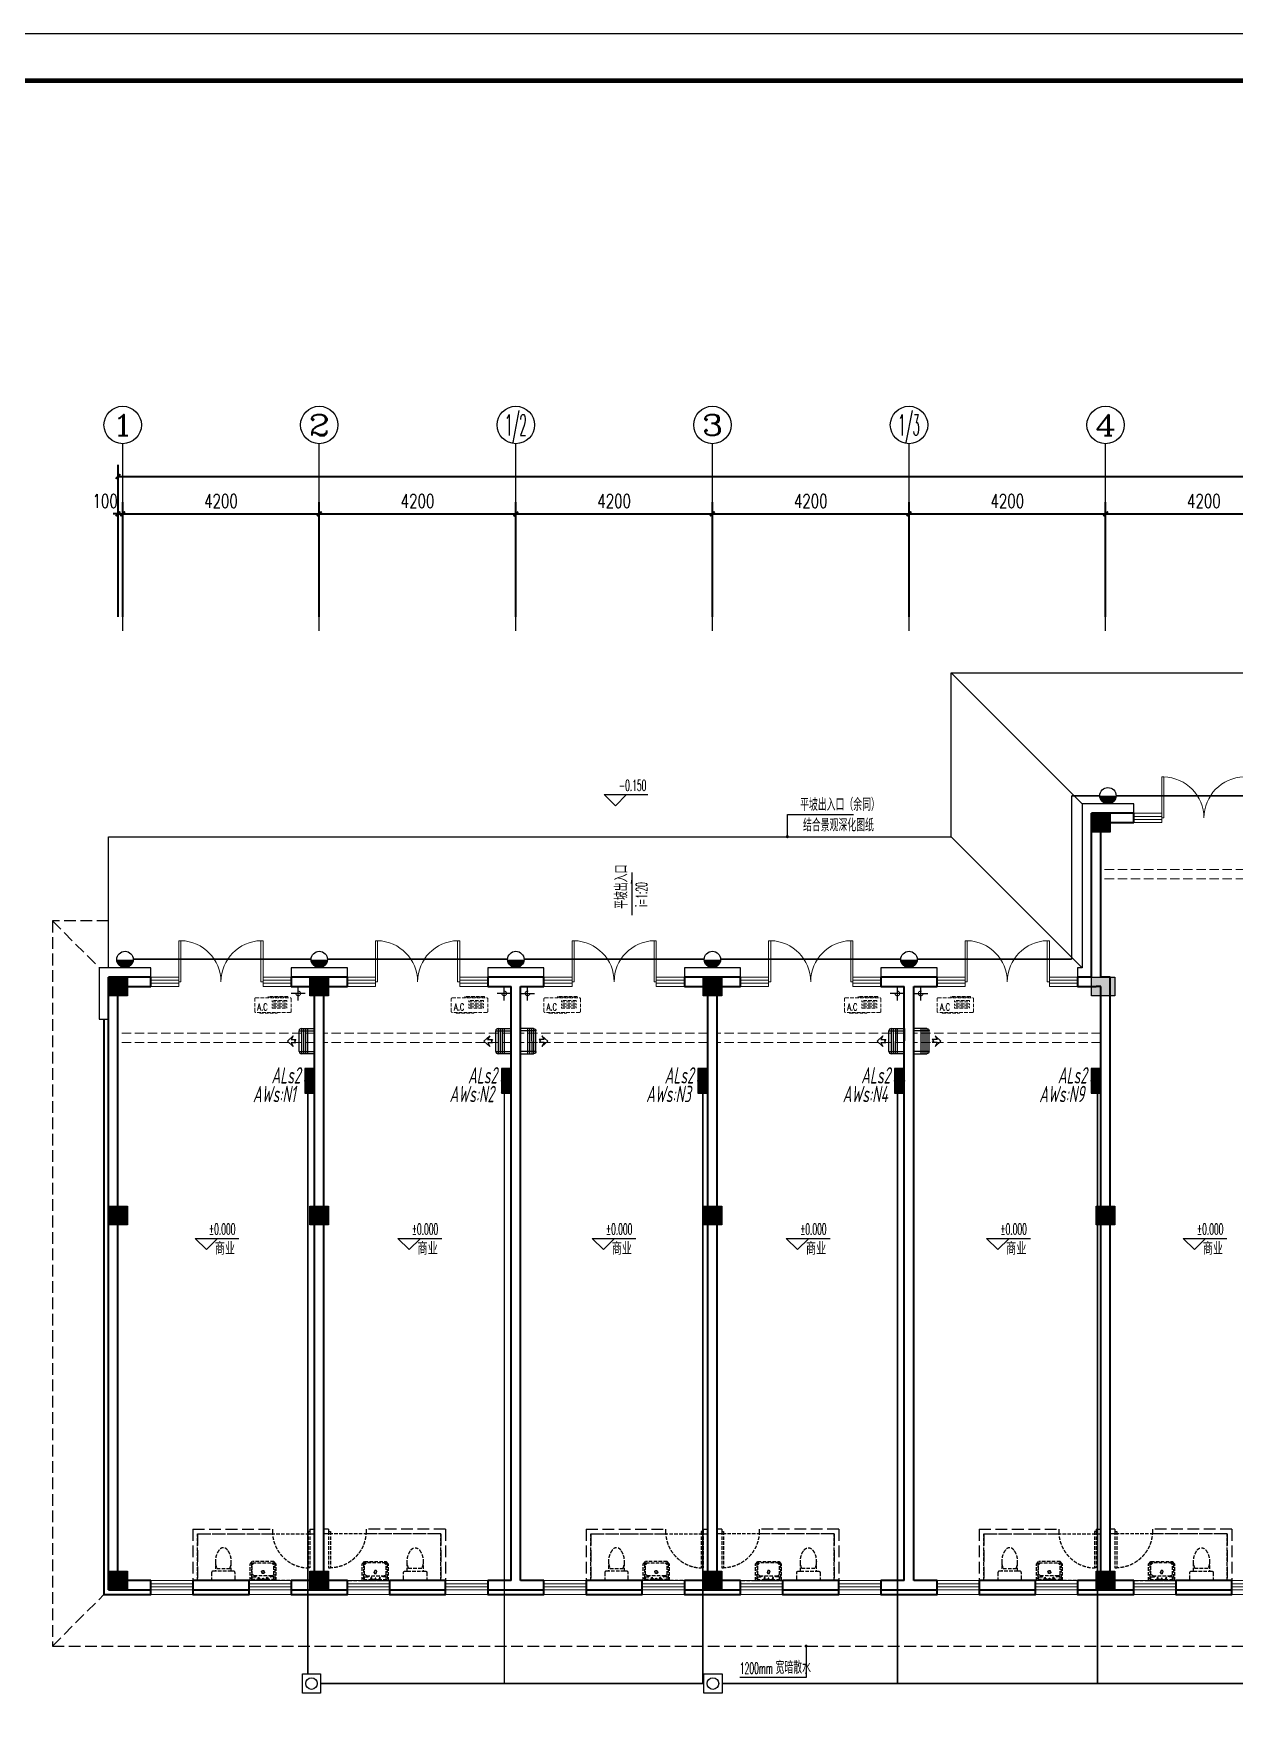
# Model space of a CAD drawing. Extents: x -24105 to 1725648, y 165513 to 982828.
# Drawn here: x 135977 to 161625, y 426443 to 462513 of the extents above; entities that cross this region are included whole.
import ezdxf
from ezdxf.enums import TextEntityAlignment as Align

# ---------------------------------------------------------------- set-up
doc = ezdxf.new("R2010")
doc.units = 0
doc.header["$LTSCALE"] = 1000
doc.header["$MEASUREMENT"] = 0
doc.linetypes.add('__DASH', pattern=[0.35, 0.25, -0.1])
doc.linetypes.add('DASH', pattern=[0.35, 0.25, -0.1])
doc.layers.get('Defpoints').update_dxf_attribs({"color": 8})
for name, color, linetype in [('!!DIM-动力', 7, 'Continuous'), ('A-AC', 8, 'Continuous'), ('A-EQPM-MECH', 8, 'Continuous'), ('AXIS', 8, 'Continuous'), ('AXIS_TEXT', 8, 'Continuous'), ('C-AXIS(轴号)', 8, 'Continuous'), ('C-AXIS-T(字)', 8, 'Continuous'), ('DIM-照明', 3, 'Continuous'), ('DIM_ELEV', 8, 'Continuous'), ('DIM_LEAD', 8, 'Continuous'), ('DIM_SYMB', 8, 'Continuous'), ('EQUIP-照明', 3, 'Continuous'), ('EQUIP-箱柜', 3, 'Continuous'), ('PUB_TEXT', 8, 'Continuous'), ('S-COLU-HATCH', 8, 'Continuous'), ('S-COLU-LINE1', 8, 'Continuous'), ('WIRE-照明', 2, 'Continuous'), ('卫生间', 8, 'Continuous'), ('图框', 140, 'Continuous'), ('平面线脚', 8, 'Continuous'), ('机电标识类', 8, 'Continuous')]:
    doc.layers.add(name, color=color, linetype=linetype)
for name, color, linetype, lineweight in [('WALL', 8, 'Continuous', 40), ('WINDOW', 8, 'Continuous', 15), ('平面-看线', 8, 'Continuous', 15), ('平面-空调预留孔', 8, 'Continuous', 15), ('空调', 8, 'Continuous', 13)]:
    doc.layers.add(name, color=color, linetype=linetype, lineweight=lineweight)
doc.layers.add('审核', color=1, linetype='Continuous', plot=False)
doc.styles.add('_TCH_AXIS', font='COMPLEX', dxfattribs={"bigfont": 'GBCBIG'})
doc.styles.add('_TCH_DIM', font='SIMPLEX.shx', dxfattribs={"width": 0.7, "bigfont": 'GBCBIG.shx'})
doc.styles.add('_TCH_DIM_T3', font='SIMPLEX', dxfattribs={"width": 0.705882, "bigfont": 'GBCBIG'})
doc.styles.add('_TCH_LABEL', font='simhei.ttf')
doc.styles.add('COMPLEX', font='COMPLEX')
doc.styles.add('HZTXT', font='gbeitc.shx', dxfattribs={"width": 0.8, "height": 400, "bigfont": 'hztxt.shx'})
doc.styles.get("Standard").update_dxf_attribs({"font": 'gbenor.shx', "bigfont": 'gbcbig.shx'})
doc.dimstyles.new('_TCH_ARCH&&100', dxfattribs={"dimtxt": 297.5, "dimasz": 100, "dimexe": 250, "dimexo": 300, "dimgap": 126.25, "dimtad": 1, "dimdec": 0, "dimzin": 0, "dimdsep": 46, "dimtxsty": '_TCH_DIM_T3', "dimblk": 'ARCHTICK', "dimcen": 0.09, "dimclrt": 7, "dimazin": 2, "dimtfac": 1, "dimtdec": 0, "dimtix": 1, "dimtmove": 2, "dimatfit": 3, "dimfxl": 1, "dimtolj": 1, "dimtzin": 0, "dimarcsym": 0})

# ---------------------------------------------------------------- blocks, each defined once
blk = doc.blocks.new('QER5Y5WE3')
for p, q in [((-194, 188), (-1, 388)), ((72, 389), (-156, 153)), ((389, 14), (0, 389)), ((72, 389), (387, 86)), ((236, 408), (404, 419)), ((326, 383), (236, 408)), ((326, 383), (253, 308)), ((399, 251), (404, 419)), ((194, -188), (-194, 188)), ((292, -73), (-90, 296)), ((321, -43), (-61, 326)), ((360, -17), (-29, 359)), ((387, 86), (159, -151)), ((388, 13), (194, -188)), ((297, 307), (253, 308)), ((299, 264), (297, 307)), ((372, 340), (299, 264)), ((399, 251), (372, 340))]:
    blk.add_line(p, q)
for centre, start, end in [((36, 352), 46.0154, 136.0154), ((351, 49), 316.0154, 46.0154)]:
    blk.add_arc(centre, 51.3, start, end)
blk = doc.blocks.new('GSDFD')
at = {"layer": '机电标识类', "color": 250, "linetype": 'DASH', "ltscale": 400}
for p, q in [((14683726, 6458089), (14684026, 6458089)), ((14683876, 6457939), (14683876, 6458239))]:
    blk.add_line(p, q, dxfattribs=at)
at = {"layer": '空调', "color": 1, "linetype": 'DASH'}
blk.add_circle((14683876, 6458089), 50, dxfattribs=at)
blk = doc.blocks.new('gsergvr')
at = {"layer": '平面-空调预留孔', "linetype": 'DASH', "ltscale": 0.3}
for p, q in [((34075, 17176), (34075, 17166)), ((34085, 17156), (34438, 17156)), ((34448, 17166), (34448, 17176))]:
    blk.add_line(p, q, dxfattribs=at)
blk.add_lwpolyline([(34729, 17176), (33989, 17176, -0.414214), (33969, 17196), (33969, 17466, -0.414214), (33989, 17486), (34729, 17486, -0.414214), (34749, 17466), (34749, 17196, -0.414214)], format="xyb", close=True, dxfattribs=at)
for points in [[(34679, 17515), (34260, 17515), (34260, 17500), (34679, 17500)], [(34658, 17428), (34343, 17428), (34343, 17399), (34658, 17399)], [(34658, 17362), (34343, 17362), (34343, 17333), (34658, 17333)], [(34658, 17296), (34343, 17296), (34343, 17267), (34658, 17267)]]:
    blk.add_lwpolyline(points, close=True, dxfattribs=at)
for centre, start, end in [((34085, 17166), 180, 270), ((34438, 17166), 270, 0)]:
    blk.add_arc(centre, 10, start, end, dxfattribs=at)
at = {"layer": '平面-空调预留孔', "linetype": 'DASH', "ltscale": 0.3, "style": '_TCH_DIM', "width": 0.705882}
blk.add_text('A.C', height=146.9, dxfattribs=at).set_placement((34028, 17216))
blk = doc.blocks.new('1241241')
at = {"layer": '审核', "color": 251, "linetype": '__DASH'}
for p, q in [((1100, 2600), (0, 2600)), ((0, 2500), (0, 2600)), ((1100, 2600), (1100, 900)), ((1000, 2500), (0, 2500)), ((1000, 2500), (1000, 900)), ((1100, 900), (1000, 900)), ((1000, 100), (1000, 100)), ((1100, 100), (1000, 100)), ((1100, 100), (1000, 100)), ((1000, 100), (1000, 0)), ((1100, 100), (1000, 100)), ((1100, 0), (1000, 0)), ((1100, 100), (1100, 100)), ((1100, 100), (1100, 0))]:
    blk.add_line(p, q, dxfattribs=at)
at = {"layer": '审核', "color": 251, "linetype": '__DASH', "ltscale": 0.3}
for p, q in [((0, 2170), (0, 1730)), ((170, 2200), (30, 2200)), ((200, 2119), (200, 2170)), ((200, 1780), (200, 2119)), ((430, 2119), (200, 2119)), ((260, 2089), (260, 1810)), ((30, 1700), (170, 1700)), ((200, 1730), (200, 1780)), ((200, 1780), (430, 1780)), ((0, 1379), (350, 1379)), ((0, 819), (0, 1379)), ((349, 1351), (26, 1351)), ((26, 848), (26, 1351)), ((26, 1331), (79, 1331)), ((26, 1010), (26, 1190)), ((26, 1100), (26, 1010)), ((51, 1379), (51, 1352)), ((79, 1331), (79, 1253)), ((84, 1248), (100, 1248)), ((100, 909), (100, 1289)), ((101, 1291), (127, 1331)), ((123, 1380), (123, 1352)), ((127, 1331), (335, 1331)), ((335, 1331), (381, 1290)), ((381, 1321), (349, 1351)), ((350, 1379), (410, 1329)), ((381, 1321), (381, 878)), ((410, 869), (410, 1329)), ((0, 819), (350, 819)), ((26, 868), (79, 868)), ((349, 848), (26, 848)), ((51, 822), (51, 848)), ((79, 868), (79, 945)), ((84, 950), (100, 950)), ((100, 909), (127, 868)), ((123, 820), (123, 848)), ((127, 868), (335, 868)), ((335, 868), (381, 909)), ((381, 878), (349, 848)), ((350, 819), (410, 869)), ((1100, 900), (1000, 900)), ((270, 100), (270, 140)), ((1050, 140), (270, 140)), ((1050, 100), (270, 100)), ((1100, 100), (1000, 100)), ((1050, 100), (1050, 140))]:
    blk.add_line(p, q, dxfattribs=at)
blk.add_lwpolyline([(1000, 0), (0, 0), (0, 2500), (1000, 2500)], close=True, dxfattribs=at)
for centre, radius in [((44, 1100), 8), ((54, 1190), 15), ((182, 1100), 33.1), ((182, 1100), 24.9), ((56, 1010), 15)]:
    blk.add_circle(centre, radius, dxfattribs=at)
for centre, radius, start, end in [((30, 2170), 30, 90, 180), ((170, 2170), 30, 0, 90), ((413, 1722), 398, 53.3619, 112.5495), ((413, 2177), 398, 247.4505, 306.6381), ((590, 1950), 110, 303.4509, 56.5491), ((30, 1730), 30, 180, 270), ((170, 1730), 30, 270, 0), ((84, 1253), 5, 180, 270), ((105, 1289), 5, 147.2444, 180), ((84, 945), 5, 90, 180), ((1050, 120), 780, 90, 178.5307)]:
    blk.add_arc(centre, radius, start, end, dxfattribs=at)
blk = doc.blocks.new('12431231')
at = {"layer": 'S-COLU-HATCH'}
h = blk.add_hatch(color=256, dxfattribs=at)
h.dxf.hatch_style = 1
h.paths.add_polyline_path([(-34000, 17600), (-33600, 17600), (-33600, 17200), (-34000, 17200)])
h = blk.add_hatch(color=256, dxfattribs=at)
h.dxf.hatch_style = 1
h.paths.add_polyline_path([(-55000, 14100), (-54600, 14100), (-54600, 13700), (-55000, 13700)])
h = blk.add_hatch(color=256, dxfattribs=at)
h.dxf.hatch_style = 1
h.paths.add_polyline_path([(-50700, 14100), (-50300, 14100), (-50300, 13700), (-50700, 13700)])
h = blk.add_hatch(color=256, dxfattribs=at)
h.dxf.hatch_style = 1
h.paths.add_polyline_path([(-42300, 14100), (-41900, 14100), (-41900, 13700), (-42300, 13700)])
h = blk.add_hatch(color=256, dxfattribs=at)
h.dxf.hatch_style = 1
h.paths.add_polyline_path([(-34000, 14100), (-33500, 14100), (-33500, 13700), (-34000, 13700)])
h = blk.add_hatch(color=256, dxfattribs=at)
h.dxf.hatch_style = 1
h.paths.add_polyline_path([(-55000, 9200), (-54600, 9200), (-54600, 8800), (-55000, 8800)])
h = blk.add_hatch(color=256, dxfattribs=at)
h.dxf.hatch_style = 1
h.paths.add_polyline_path([(-50700, 9200), (-50300, 9200), (-50300, 8800), (-50700, 8800)])
h = blk.add_hatch(color=256, dxfattribs=at)
h.dxf.hatch_style = 1
h.paths.add_polyline_path([(-42300, 9200), (-41900, 9200), (-41900, 8800), (-42300, 8800)])
h = blk.add_hatch(color=256, dxfattribs=at)
h.dxf.hatch_style = 1
h.paths.add_polyline_path([(-33900, 9200), (-33500, 9200), (-33500, 8800), (-33900, 8800)])
h = blk.add_hatch(color=256, dxfattribs=at)
h.dxf.hatch_style = 1
h.paths.add_polyline_path([(-55000, 1400), (-54600, 1400), (-54600, 1000), (-55000, 1000)])
h = blk.add_hatch(color=256, dxfattribs=at)
h.dxf.hatch_style = 1
h.paths.add_polyline_path([(-50700, 1400), (-50300, 1400), (-50300, 1000), (-50700, 1000)])
h = blk.add_hatch(color=256, dxfattribs=at)
h.dxf.hatch_style = 1
h.paths.add_polyline_path([(-42300, 1400), (-41900, 1400), (-41900, 1000), (-42300, 1000)])
h = blk.add_hatch(color=256, dxfattribs=at)
h.dxf.hatch_style = 1
h.paths.add_polyline_path([(-33900, 1400), (-33500, 1400), (-33500, 1000), (-33900, 1000)])
at = {"layer": 'S-COLU-LINE1'}
for points in [[(-34000, 17600), (-33600, 17600), (-33600, 17200), (-34000, 17200)], [(-55000, 14100), (-54600, 14100), (-54600, 13700), (-55000, 13700)], [(-50700, 14100), (-50300, 14100), (-50300, 13700), (-50700, 13700)], [(-42300, 14100), (-41900, 14100), (-41900, 13700), (-42300, 13700)], [(-34000, 14100), (-33500, 14100), (-33500, 13700), (-34000, 13700)], [(-55000, 9200), (-54600, 9200), (-54600, 8800), (-55000, 8800)], [(-50700, 9200), (-50300, 9200), (-50300, 8800), (-50700, 8800)], [(-42300, 9200), (-41900, 9200), (-41900, 8800), (-42300, 8800)], [(-33900, 9200), (-33500, 9200), (-33500, 8800), (-33900, 8800)], [(-55000, 1400), (-54600, 1400), (-54600, 1000), (-55000, 1000)], [(-50700, 1400), (-50300, 1400), (-50300, 1000), (-50700, 1000)], [(-42300, 1400), (-41900, 1400), (-41900, 1000), (-42300, 1000)], [(-33900, 1400), (-33500, 1400), (-33500, 1000), (-33900, 1000)]]:
    blk.add_lwpolyline(points, close=True, dxfattribs=at)
blk = doc.blocks.new('_ArchTick')
at = {"color": 0, "linetype": 'ByBlock', "const_width": 0.4}
blk.add_lwpolyline([(-0.5, -0.5), (0.5, 0.5)], dxfattribs=at)
blk = doc.blocks.new('*D78')
at = {"layer": 'AXIS', "color": 0, "lineweight": -2, "transparency": 16777216}
for p, q in [((1484208, 1159256), (1484208, 1162506)), ((1484208, 1162256), (1539308, 1162256)), ((1539308, 1159256), (1539308, 1162506))]:
    blk.add_line(p, q, dxfattribs=at)
at = {"layer": 'Defpoints', "color": 0, "transparency": 16777216}
for p in [(1539308, 1162256), (1484208, 1158956), (1539308, 1158956)]:
    blk.add_point(p, dxfattribs=at)
at = {"layer": 'AXIS', "color": 0, "lineweight": -2, "transparency": 16777216, "xscale": 100, "yscale": 100, "zscale": 100, "rotation": 180}
blk.add_blockref('_ArchTick', (1484208, 1162256), dxfattribs=at)
at = {"layer": 'AXIS', "color": 0, "lineweight": -2, "transparency": 16777216, "xscale": 100, "yscale": 100, "zscale": 100}
blk.add_blockref('_ArchTick', (1539308, 1162256), dxfattribs=at)
at = {"layer": 'AXIS', "color": 7, "transparency": 16777216, "insert": (1511758, 1162531), "char_height": 297.5, "attachment_point": 5, "style": '_TCH_DIM_T3'}
blk.add_mtext('\\A1;55100', dxfattribs=at)
blk = doc.blocks.new('*D69')
at = {"layer": 'AXIS', "color": 0, "lineweight": -2, "transparency": 16777216}
for p, q in [((1505308, 1159256), (1505308, 1161706)), ((1505308, 1161456), (1509508, 1161456)), ((1509508, 1159256), (1509508, 1161706))]:
    blk.add_line(p, q, dxfattribs=at)
at = {"layer": 'Defpoints', "color": 0, "transparency": 16777216}
for p in [(1509508, 1161456), (1505308, 1158956), (1509508, 1158956)]:
    blk.add_point(p, dxfattribs=at)
at = {"layer": 'AXIS', "color": 0, "lineweight": -2, "transparency": 16777216, "xscale": 100, "yscale": 100, "zscale": 100, "rotation": 180}
blk.add_blockref('_ArchTick', (1505308, 1161456), dxfattribs=at)
at = {"layer": 'AXIS', "color": 0, "lineweight": -2, "transparency": 16777216, "xscale": 100, "yscale": 100, "zscale": 100}
blk.add_blockref('_ArchTick', (1509508, 1161456), dxfattribs=at)
at = {"layer": 'AXIS', "color": 7, "transparency": 16777216, "insert": (1507408, 1161731), "char_height": 297.5, "attachment_point": 5, "style": '_TCH_DIM_T3'}
blk.add_mtext('\\A1;4200', dxfattribs=at)
blk = doc.blocks.new('*D68')
at = {"layer": 'AXIS', "color": 0, "lineweight": -2, "transparency": 16777216}
for p, q in [((1501108, 1159256), (1501108, 1161706)), ((1501108, 1161456), (1505308, 1161456)), ((1505308, 1159256), (1505308, 1161706))]:
    blk.add_line(p, q, dxfattribs=at)
at = {"layer": 'Defpoints', "color": 0, "transparency": 16777216}
for p in [(1505308, 1161456), (1501108, 1158956), (1505308, 1158956)]:
    blk.add_point(p, dxfattribs=at)
at = {"layer": 'AXIS', "color": 0, "lineweight": -2, "transparency": 16777216, "xscale": 100, "yscale": 100, "zscale": 100, "rotation": 180}
blk.add_blockref('_ArchTick', (1501108, 1161456), dxfattribs=at)
at = {"layer": 'AXIS', "color": 0, "lineweight": -2, "transparency": 16777216, "xscale": 100, "yscale": 100, "zscale": 100}
blk.add_blockref('_ArchTick', (1505308, 1161456), dxfattribs=at)
at = {"layer": 'AXIS', "color": 7, "transparency": 16777216, "insert": (1503208, 1161731), "char_height": 297.5, "attachment_point": 5, "style": '_TCH_DIM_T3'}
blk.add_mtext('\\A1;4200', dxfattribs=at)
blk = doc.blocks.new('*D67')
at = {"layer": 'AXIS', "color": 0, "lineweight": -2, "transparency": 16777216}
for p, q in [((1496908, 1159256), (1496908, 1161706)), ((1496908, 1161456), (1501108, 1161456)), ((1501108, 1159256), (1501108, 1161706))]:
    blk.add_line(p, q, dxfattribs=at)
at = {"layer": 'Defpoints', "color": 0, "transparency": 16777216}
for p in [(1501108, 1161456), (1496908, 1158956), (1501108, 1158956)]:
    blk.add_point(p, dxfattribs=at)
at = {"layer": 'AXIS', "color": 0, "lineweight": -2, "transparency": 16777216, "xscale": 100, "yscale": 100, "zscale": 100, "rotation": 180}
blk.add_blockref('_ArchTick', (1496908, 1161456), dxfattribs=at)
at = {"layer": 'AXIS', "color": 0, "lineweight": -2, "transparency": 16777216, "xscale": 100, "yscale": 100, "zscale": 100}
blk.add_blockref('_ArchTick', (1501108, 1161456), dxfattribs=at)
at = {"layer": 'AXIS', "color": 7, "transparency": 16777216, "insert": (1499008, 1161731), "char_height": 297.5, "attachment_point": 5, "style": '_TCH_DIM_T3'}
blk.add_mtext('\\A1;4200', dxfattribs=at)
blk = doc.blocks.new('*D66')
at = {"layer": 'AXIS', "color": 0, "lineweight": -2, "transparency": 16777216}
for p, q in [((1492708, 1159256), (1492708, 1161706)), ((1492708, 1161456), (1496908, 1161456)), ((1496908, 1159256), (1496908, 1161706))]:
    blk.add_line(p, q, dxfattribs=at)
at = {"layer": 'Defpoints', "color": 0, "transparency": 16777216}
for p in [(1496908, 1161456), (1492708, 1158956), (1496908, 1158956)]:
    blk.add_point(p, dxfattribs=at)
at = {"layer": 'AXIS', "color": 0, "lineweight": -2, "transparency": 16777216, "xscale": 100, "yscale": 100, "zscale": 100, "rotation": 180}
blk.add_blockref('_ArchTick', (1492708, 1161456), dxfattribs=at)
at = {"layer": 'AXIS', "color": 0, "lineweight": -2, "transparency": 16777216, "xscale": 100, "yscale": 100, "zscale": 100}
blk.add_blockref('_ArchTick', (1496908, 1161456), dxfattribs=at)
at = {"layer": 'AXIS', "color": 7, "transparency": 16777216, "insert": (1494808, 1161731), "char_height": 297.5, "attachment_point": 5, "style": '_TCH_DIM_T3'}
blk.add_mtext('\\A1;4200', dxfattribs=at)
blk = doc.blocks.new('*D65')
at = {"layer": 'AXIS', "color": 0, "lineweight": -2, "transparency": 16777216}
for p, q in [((1488508, 1159256), (1488508, 1161706)), ((1488508, 1161456), (1492708, 1161456)), ((1492708, 1159256), (1492708, 1161706))]:
    blk.add_line(p, q, dxfattribs=at)
at = {"layer": 'Defpoints', "color": 0, "transparency": 16777216}
for p in [(1492708, 1161456), (1488508, 1158956), (1492708, 1158956)]:
    blk.add_point(p, dxfattribs=at)
at = {"layer": 'AXIS', "color": 0, "lineweight": -2, "transparency": 16777216, "xscale": 100, "yscale": 100, "zscale": 100, "rotation": 180}
blk.add_blockref('_ArchTick', (1488508, 1161456), dxfattribs=at)
at = {"layer": 'AXIS', "color": 0, "lineweight": -2, "transparency": 16777216, "xscale": 100, "yscale": 100, "zscale": 100}
blk.add_blockref('_ArchTick', (1492708, 1161456), dxfattribs=at)
at = {"layer": 'AXIS', "color": 7, "transparency": 16777216, "insert": (1490608, 1161731), "char_height": 297.5, "attachment_point": 5, "style": '_TCH_DIM_T3'}
blk.add_mtext('\\A1;4200', dxfattribs=at)
blk = doc.blocks.new('*D64')
at = {"layer": 'AXIS', "color": 0, "lineweight": -2, "transparency": 16777216}
for p, q in [((1484308, 1159256), (1484308, 1161706)), ((1484308, 1161456), (1488508, 1161456)), ((1488508, 1159256), (1488508, 1161706))]:
    blk.add_line(p, q, dxfattribs=at)
at = {"layer": 'Defpoints', "color": 0, "transparency": 16777216}
for p in [(1488508, 1161456), (1484308, 1158956), (1488508, 1158956)]:
    blk.add_point(p, dxfattribs=at)
at = {"layer": 'AXIS', "color": 0, "lineweight": -2, "transparency": 16777216, "xscale": 100, "yscale": 100, "zscale": 100, "rotation": 180}
blk.add_blockref('_ArchTick', (1484308, 1161456), dxfattribs=at)
at = {"layer": 'AXIS', "color": 0, "lineweight": -2, "transparency": 16777216, "xscale": 100, "yscale": 100, "zscale": 100}
blk.add_blockref('_ArchTick', (1488508, 1161456), dxfattribs=at)
at = {"layer": 'AXIS', "color": 7, "transparency": 16777216, "insert": (1486408, 1161731), "char_height": 297.5, "attachment_point": 5, "style": '_TCH_DIM_T3'}
blk.add_mtext('\\A1;4200', dxfattribs=at)
blk = doc.blocks.new('*D63')
at = {"layer": 'AXIS', "color": 0, "lineweight": -2, "transparency": 16777216}
for p, q in [((1484208, 1161456), (1484108, 1161456)), ((1484208, 1159256), (1484208, 1161706)), ((1484208, 1161456), (1484308, 1161456)), ((1484308, 1159256), (1484308, 1161706)), ((1484308, 1161456), (1484408, 1161456))]:
    blk.add_line(p, q, dxfattribs=at)
at = {"layer": 'Defpoints', "color": 0, "transparency": 16777216}
for p in [(1484308, 1161456), (1484208, 1158956), (1484308, 1158956)]:
    blk.add_point(p, dxfattribs=at)
at = {"layer": 'AXIS', "color": 0, "lineweight": -2, "transparency": 16777216, "xscale": 100, "yscale": 100, "zscale": 100}
blk.add_blockref('_ArchTick', (1484208, 1161456), dxfattribs=at)
at = {"layer": 'AXIS', "color": 0, "lineweight": -2, "transparency": 16777216, "xscale": 100, "yscale": 100, "zscale": 100, "rotation": 180}
blk.add_blockref('_ArchTick', (1484308, 1161456), dxfattribs=at)
at = {"layer": 'AXIS', "color": 7, "transparency": 16777216, "insert": (1483933, 1161731), "char_height": 297.5, "attachment_point": 5, "style": '_TCH_DIM_T3'}
blk.add_mtext('\\A1;100', dxfattribs=at)
blk = doc.blocks.new('$DorLib2D$00000002')
for p, q in [((-0.5, 0), (-0.5, 0.4875)), ((-0.475, 0.4875), (-0.5, 0.4875)), ((-0.475, 0), (-0.475, 0.4875)), ((0.475, 0), (0.475, 0.4875)), ((0.475, 0.4875), (0.5, 0.4875)), ((0.5, 0), (0.5, 0.4875)), ((-0.5, 0), (-0.475, 0)), ((0.5, 0), (0.475, 0))]:
    blk.add_line(p, q)
at = {"lineweight": 13}
for centre, start, end in [((-0.4875, 0), 0, 88.53072), ((0.4875, 0), 91.46928, 180)]:
    blk.add_arc(centre, 0.4875, start, end, dxfattribs=at)
blk = doc.blocks.new('$WINLIB2D$00000001')
at = {"color": 0}
for points in [[(-0.5, 0.5), (-0.5, -0.5)], [(-0.5, 0.5), (0.5, 0.5)], [(0.5, -0.5), (0.5, 0.5)], [(0.5, 0.167), (-0.5, 0.167)], [(0.5, -0.167), (-0.5, -0.167)], [(-0.5, -0.5), (0.5, -0.5)]]:
    blk.add_lwpolyline(points, dxfattribs=at)
blk = doc.blocks.new('_AXISO')
blk.add_circle((0, 0), 0.5)
at = {"layer": 'AXIS_TEXT', "style": 'COMPLEX', "width": 1.041667}
blk.add_attdef('A', text='', height=0.56, dxfattribs=at).set_placement((-0.25, -0.28), (0.25, -0.28), align=Align.FIT)
blk = doc.blocks.new('*X136')
at = {"color": 0}
for p, q in [((-250, 33), (-83, 200)), ((-250, 68), (-118, 200)), ((-250, 104), (-154, 200)), ((-250, 139), (-189, 200)), ((-250, 174), (-224, 200)), ((-247, 0), (-47, 200)), ((-212, 0), (-12, 200)), ((-177, 0), (23, 200)), ((-141, 0), (59, 200)), ((-106, 0), (94, 200)), ((-71, 0), (129, 200)), ((-35, 0), (165, 200)), ((0, 0), (200, 200)), ((35, 0), (235, 200)), ((71, 0), (250, 179)), ((106, 0), (250, 144)), ((141, 0), (250, 109)), ((177, 0), (250, 73)), ((212, 0), (250, 38)), ((247, 0), (250, 3))]:
    blk.add_line(p, q, dxfattribs=at)
blk = doc.blocks.new('$equip$00001421')
for p, q in [((0.75, 0.6), (-0.75, 0.6)), ((-0.75, 0.6), (-0.75, 0)), ((-0.75, 0), (0.75, 0)), ((0.75, 0), (0.75, 0.6))]:
    blk.add_line(p, q)
at = {"const_width": 0.6}
blk.add_lwpolyline([(-0.75, 0.3), (0.75, 0.3)], dxfattribs=at)
for p in [(-0.75, 0.3), (0, 0.6), (0, 0), (0.75, 0.3)]:
    blk.add_point(p)
at = {"xscale": 0.00300000000061118, "yscale": 0.00300000000061118, "zscale": 0.00300000000061118}
blk.add_blockref('*X136', (0, 0), dxfattribs=at)
at = {"style": '_TCH_LABEL', "flags": 9}
blk.add_attdef('A', (0, 0), '', height=0.00002, dxfattribs=at)
blk = doc.blocks.new('$equip$00001151')
blk.add_circle((0, 0.5), 0.5)
for points in [[(0.43, 0.25), (-0.43, 0.25), (0.5, 0.5), (-0.5, 0.5)], [(0.25, 0.07), (-0.25, 0.07), (0.43, 0.25), (-0.43, 0.25)], [(0, 0), (0, 0), (0.25, 0.07), (-0.25, 0.07)]]:
    blk.add_solid(points)
at = {"flags": 9}
blk.add_attdef('A', (0, 0), '', height=0.00002, dxfattribs=at)
blk = doc.blocks.new('dfgdsgsdg')
at = {"layer": '!!DIM-动力'}
blk.add_lwpolyline([(1783913, 547079), (1784300, 547079), (1784300, 546668), (1783913, 546668)], close=True, dxfattribs=at)
blk.add_circle((1784105, 546875), 124, dxfattribs=at)
blk = doc.blocks.new('ASDASFDAHHH')
at = {"layer": 'DIM_SYMB'}
blk.add_hatch(color=8, dxfattribs=at).paths.add_polyline_path([(1495192.6, 1153789.7), (1495192.6, 1153549.7), (1495160.6, 1153549.7)])
at = {"layer": 'A-EQPM-MECH', "color": 8}
for points in [[(1484007.9, 1151756.1), (1484007.9, 1154556.1), (1502007.9, 1154556.1), (1502007.9, 1158056.1), (1539007.9, 1158056.1), (1539007.9, 1155256.1)], [(1502007.9, 1158056.1), (1504807.9, 1155256.1)], [(1502007.9, 1154556.1), (1504807.9, 1151756.1)]]:
    blk.add_lwpolyline(points, dxfattribs=at)
at = {"layer": 'C-AXIS(轴号)', "color": 8}
for p, q in [((1484307.9, 1158956.1), (1484307.9, 1162956.1)), ((1488507.9, 1158956.1), (1488507.9, 1162956.1)), ((1492707.9, 1158956.1), (1492707.9, 1162956.1)), ((1496907.9, 1158956.1), (1496907.9, 1162956.1)), ((1501107.9, 1158956.1), (1501107.9, 1162956.1)), ((1505307.9, 1158956.1), (1505307.9, 1162956.1))]:
    blk.add_line(p, q, dxfattribs=at)
at = {"layer": 'DIM_ELEV', "color": 8}
for p, q in [((1494833.9, 1155214.4), (1494593.9, 1155454.4)), ((1494593.9, 1155454.4), (1495529.2, 1155454.4)), ((1494833.9, 1155214.4), (1495073.9, 1155454.4)), ((1486096.9, 1145730.6), (1485856.9, 1145970.6)), ((1485856.9, 1145970.6), (1486792.2, 1145970.6)), ((1486096.9, 1145730.6), (1486336.9, 1145970.6)), ((1490428.5, 1145730.6), (1490188.5, 1145970.6)), ((1490188.5, 1145970.6), (1491123.8, 1145970.6)), ((1490428.5, 1145730.6), (1490668.5, 1145970.6)), ((1494577.4, 1145730.6), (1494337.4, 1145970.6)), ((1494337.4, 1145970.6), (1495272.7, 1145970.6)), ((1494577.4, 1145730.6), (1494817.4, 1145970.6)), ((1498726.2, 1145730.6), (1498486.2, 1145970.6)), ((1498486.2, 1145970.6), (1499421.5, 1145970.6)), ((1498726.2, 1145730.6), (1498966.2, 1145970.6)), ((1503005.2, 1145730.6), (1502765.2, 1145970.6)), ((1502765.2, 1145970.6), (1503700.5, 1145970.6)), ((1503005.2, 1145730.6), (1503245.2, 1145970.6)), ((1507205.2, 1145730.6), (1506965.2, 1145970.6)), ((1506965.2, 1145970.6), (1507900.5, 1145970.6)), ((1507205.2, 1145730.6), (1507445.2, 1145970.6))]:
    blk.add_line(p, q, dxfattribs=at)
at = {"layer": 'DIM_LEAD', "color": 8}
for p, q in [((1498509.3, 1154556.1), (1498509.3, 1155028.3)), ((1498509.3, 1154556.1), (1498509.3, 1155028.3)), ((1498509.3, 1154556.1), (1498509.3, 1155028.3)), ((1498509.3, 1154556.1), (1498509.3, 1155028.3)), ((1498509.3, 1155028.3), (1499922.2, 1155028.3)), ((1498907.9, 1137256.1), (1498907.9, 1136583.9)), ((1498907.9, 1137256.1), (1498907.9, 1136583.9)), ((1498907.9, 1137256.1), (1498907.9, 1136583.9)), ((1498907.9, 1137256.1), (1498907.9, 1136583.9)), ((1498907.9, 1136583.9), (1497495, 1136583.9))]:
    blk.add_line(p, q, dxfattribs=at)
at = {"layer": 'DIM_LEAD', "color": 8, "const_width": 32}
for points in [[(1498509.3, 1154540.1, 1), (1498509.3, 1154572.1, 1)], [(1498509.3, 1154540.1, 1), (1498509.3, 1154572.1, 1)], [(1498509.3, 1154540.1, 1), (1498509.3, 1154572.1, 1)], [(1498509.3, 1154540.1, 1), (1498509.3, 1154572.1, 1)], [(1498907.9, 1137272.1, 1), (1498907.9, 1137240.1, 1)], [(1498907.9, 1137272.1, 1), (1498907.9, 1137240.1, 1)], [(1498907.9, 1137272.1, 1), (1498907.9, 1137240.1, 1)], [(1498907.9, 1137272.1, 1), (1498907.9, 1137240.1, 1)]]:
    blk.add_lwpolyline(points, format="xyb", close=True, dxfattribs=at)
at = {"layer": 'DIM_SYMB', "color": 8}
blk.add_lwpolyline([(1495192.6, 1152881.6), (1495192.6, 1153789.7)], dxfattribs=at)
at = {"layer": 'WALL', "color": 8}
for p, q in [((1505007.9, 1151556.1), (1505007.9, 1155056.1)), ((1505907.9, 1155056.1), (1505007.9, 1155056.1)), ((1505907.9, 1154856.1), (1505907.9, 1155056.1)), ((1505207.9, 1151556.1), (1505207.9, 1154856.1)), ((1505207.9, 1154856.1), (1505907.9, 1154856.1)), ((1484007.9, 1138456.1), (1484007.9, 1151556.1)), ((1484907.9, 1151556.1), (1484007.9, 1151556.1)), ((1484207.9, 1138656.1), (1484207.9, 1151356.1)), ((1484207.9, 1151356.1), (1484907.9, 1151356.1)), ((1484907.9, 1151356.1), (1484907.9, 1151556.1)), ((1488507.9, 1151556.1), (1487907.9, 1151556.1)), ((1487907.9, 1151556.1), (1487907.9, 1151356.1)), ((1487907.9, 1151356.1), (1488407.9, 1151356.1)), ((1488407.9, 1138656.1), (1488407.9, 1151356.1)), ((1489107.9, 1151556.1), (1488507.9, 1151556.1)), ((1488607.9, 1138656.1), (1488607.9, 1151356.1)), ((1488607.9, 1151356.1), (1489107.9, 1151356.1)), ((1489107.9, 1151356.1), (1489107.9, 1151556.1)), ((1492707.9, 1151556.1), (1492107.9, 1151556.1)), ((1492107.9, 1151556.1), (1492107.9, 1151356.1)), ((1492107.9, 1151356.1), (1492607.9, 1151356.1)), ((1492607.9, 1138656.1), (1492607.9, 1151356.1)), ((1493307.9, 1151556.1), (1492707.9, 1151556.1)), ((1492807.9, 1138656.1), (1492807.9, 1151356.1)), ((1492807.9, 1151356.1), (1493307.9, 1151356.1)), ((1493307.9, 1151356.1), (1493307.9, 1151556.1)), ((1496907.9, 1151556.1), (1496307.9, 1151556.1)), ((1496307.9, 1151556.1), (1496307.9, 1151356.1)), ((1496307.9, 1151356.1), (1496807.9, 1151356.1)), ((1496807.9, 1138656.1), (1496807.9, 1151356.1)), ((1497507.9, 1151556.1), (1496907.9, 1151556.1)), ((1497007.9, 1138656.1), (1497007.9, 1151356.1)), ((1497007.9, 1151356.1), (1497507.9, 1151356.1)), ((1497507.9, 1151356.1), (1497507.9, 1151556.1)), ((1501107.9, 1151556.1), (1500507.9, 1151556.1)), ((1500507.9, 1151556.1), (1500507.9, 1151356.1)), ((1500507.9, 1151356.1), (1501007.9, 1151356.1)), ((1501007.9, 1138656.1), (1501007.9, 1151356.1)), ((1501707.9, 1151556.1), (1501107.9, 1151556.1)), ((1501207.9, 1138656.1), (1501207.9, 1151356.1)), ((1501207.9, 1151356.1), (1501707.9, 1151356.1)), ((1501707.9, 1151356.1), (1501707.9, 1151556.1)), ((1505007.9, 1151556.1), (1504707.9, 1151556.1)), ((1504707.9, 1151556.1), (1504707.9, 1151356.1)), ((1504707.9, 1151356.1), (1505107.9, 1151356.1)), ((1505207.9, 1151356.1), (1505107.9, 1151356.1)), ((1505407.9, 1151556.1), (1505207.9, 1151556.1)), ((1505207.9, 1138656.1), (1505207.9, 1151356.1)), ((1505407.9, 1138656.1), (1505407.9, 1151556.1)), ((1484007.9, 1138456.1), (1484907.9, 1138456.1)), ((1484907.9, 1138656.1), (1484207.9, 1138656.1)), ((1484907.9, 1138456.1), (1484907.9, 1138656.1)), ((1487007.9, 1138656.1), (1485807.9, 1138656.1)), ((1485807.9, 1138656.1), (1485807.9, 1138456.1)), ((1485807.9, 1138456.1), (1487007.9, 1138456.1)), ((1487007.9, 1138456.1), (1487007.9, 1138656.1)), ((1488407.9, 1138656.1), (1487907.9, 1138656.1)), ((1487907.9, 1138656.1), (1487907.9, 1138456.1)), ((1487907.9, 1138456.1), (1488507.9, 1138456.1)), ((1488507.9, 1138456.1), (1489107.9, 1138456.1)), ((1489107.9, 1138656.1), (1488607.9, 1138656.1)), ((1489107.9, 1138456.1), (1489107.9, 1138656.1)), ((1491207.9, 1138656.1), (1490007.9, 1138656.1)), ((1490007.9, 1138656.1), (1490007.9, 1138456.1)), ((1490007.9, 1138456.1), (1491207.9, 1138456.1)), ((1491207.9, 1138456.1), (1491207.9, 1138656.1)), ((1492607.9, 1138656.1), (1492107.9, 1138656.1)), ((1492107.9, 1138656.1), (1492107.9, 1138456.1)), ((1492107.9, 1138456.1), (1492707.9, 1138456.1)), ((1492707.9, 1138456.1), (1493307.9, 1138456.1)), ((1493307.9, 1138656.1), (1492807.9, 1138656.1)), ((1493307.9, 1138456.1), (1493307.9, 1138656.1)), ((1495407.9, 1138656.1), (1494207.9, 1138656.1)), ((1494207.9, 1138656.1), (1494207.9, 1138456.1)), ((1494207.9, 1138456.1), (1495407.9, 1138456.1)), ((1495407.9, 1138456.1), (1495407.9, 1138656.1)), ((1496807.9, 1138656.1), (1496307.9, 1138656.1)), ((1496307.9, 1138656.1), (1496307.9, 1138456.1)), ((1496307.9, 1138456.1), (1496907.9, 1138456.1)), ((1496907.9, 1138456.1), (1497507.9, 1138456.1)), ((1497507.9, 1138656.1), (1497007.9, 1138656.1)), ((1497507.9, 1138456.1), (1497507.9, 1138656.1)), ((1499607.9, 1138656.1), (1498407.9, 1138656.1)), ((1498407.9, 1138656.1), (1498407.9, 1138456.1)), ((1498407.9, 1138456.1), (1499607.9, 1138456.1)), ((1499607.9, 1138456.1), (1499607.9, 1138656.1)), ((1501007.9, 1138656.1), (1500507.9, 1138656.1)), ((1500507.9, 1138656.1), (1500507.9, 1138456.1)), ((1500507.9, 1138456.1), (1501107.9, 1138456.1)), ((1501107.9, 1138456.1), (1501707.9, 1138456.1)), ((1501707.9, 1138656.1), (1501207.9, 1138656.1)), ((1501707.9, 1138456.1), (1501707.9, 1138656.1)), ((1503807.9, 1138656.1), (1502607.9, 1138656.1)), ((1502607.9, 1138656.1), (1502607.9, 1138456.1)), ((1502607.9, 1138456.1), (1503807.9, 1138456.1)), ((1503807.9, 1138456.1), (1503807.9, 1138656.1)), ((1505207.9, 1138656.1), (1504707.9, 1138656.1)), ((1504707.9, 1138656.1), (1504707.9, 1138456.1)), ((1504707.9, 1138456.1), (1505307.9, 1138456.1)), ((1505307.9, 1138456.1), (1505907.9, 1138456.1)), ((1505907.9, 1138656.1), (1505407.9, 1138656.1)), ((1505907.9, 1138456.1), (1505907.9, 1138656.1)), ((1508007.9, 1138656.1), (1506807.9, 1138656.1)), ((1506807.9, 1138656.1), (1506807.9, 1138456.1)), ((1506807.9, 1138456.1), (1508007.9, 1138456.1)), ((1508007.9, 1138456.1), (1508007.9, 1138656.1))]:
    blk.add_line(p, q, dxfattribs=at)
for points in [[(1483907.9, 1150656.1), (1483907.9, 1138356.1), (1484907.9, 1138356.1), (1484907.9, 1138456.1)], [(1485807.9, 1138456.1), (1485807.9, 1138356.1), (1487007.9, 1138356.1), (1487007.9, 1138456.1)], [(1487907.9, 1138456.1), (1487907.9, 1138356.1), (1489107.9, 1138356.1), (1489107.9, 1138456.1)], [(1490007.9, 1138456.1), (1490007.9, 1138356.1), (1491207.9, 1138356.1), (1491207.9, 1138456.1)], [(1492107.9, 1138456.1), (1492107.9, 1138356.1), (1493307.9, 1138356.1), (1493307.9, 1138456.1)], [(1494207.9, 1138456.1), (1494207.9, 1138356.1), (1495407.9, 1138356.1), (1495407.9, 1138456.1)], [(1496307.9, 1138456.1), (1496307.9, 1138356.1), (1497507.9, 1138356.1), (1497507.9, 1138456.1)], [(1498407.9, 1138456.1), (1498407.9, 1138356.1), (1499607.9, 1138356.1), (1499607.9, 1138456.1)], [(1500507.9, 1138456.1), (1500507.9, 1138356.1), (1501707.9, 1138356.1), (1501707.9, 1138456.1)], [(1502607.9, 1138456.1), (1502607.9, 1138356.1), (1503807.9, 1138356.1), (1503807.9, 1138456.1)], [(1504707.9, 1138456.1), (1504707.9, 1138356.1), (1505907.9, 1138356.1), (1505907.9, 1138456.1)], [(1506807.9, 1138456.1), (1506807.9, 1138356.1), (1508007.9, 1138356.1), (1508007.9, 1138456.1)]]:
    blk.add_lwpolyline(points, dxfattribs=at)
at = {"layer": '卫生间', "color": 8, "linetype": 'DASH'}
for points in [[(1484007.9, 1152756.1), (1482807.9, 1152756.1), (1482807.9, 1137256.1), (1515007.9, 1137256.1), (1515007.9, 1142656.1), (1521607.9, 1142656.1), (1521607.9, 1136256.1), (1523707.9, 1136256.1)], [(1482807.9, 1152756.1), (1483807.9, 1151756.1)], [(1482807.9, 1137256.1), (1483907.9, 1138356.1)]]:
    blk.add_lwpolyline(points, dxfattribs=at)
at = {"layer": '平面-看线', "color": 8, "linetype": 'DASH', "ltscale": 0.8}
for points in [[(1509407.9, 1153856.6), (1505207.9, 1153856.6)], [(1509407.9, 1153656.6), (1505207.9, 1153656.6)], [(1488407.9, 1150356.6), (1484207.9, 1150356.6)], [(1492607.9, 1150356.6), (1488607.9, 1150356.6)], [(1496807.9, 1150356.6), (1492807.9, 1150356.6)], [(1501007.9, 1150356.6), (1497007.9, 1150356.6)], [(1505207.9, 1150356.6), (1501207.9, 1150356.6)], [(1488407.9, 1150156.6), (1484207.9, 1150156.6)], [(1492607.9, 1150156.6), (1488607.9, 1150156.6)], [(1496807.9, 1150156.6), (1492807.9, 1150156.6)], [(1501007.9, 1150156.6), (1497007.9, 1150156.6)], [(1505207.9, 1150156.6), (1501207.9, 1150156.6)]]:
    blk.add_lwpolyline(points, dxfattribs=at)
at = {"layer": '平面-看线', "color": 8}
for points in [[(1484907.9, 1138356.1), (1485807.9, 1138356.1)], [(1487007.9, 1138356.1), (1487907.9, 1138356.1)], [(1489107.9, 1138356.1), (1490007.9, 1138356.1)], [(1491207.9, 1138356.1), (1492107.9, 1138356.1)], [(1493307.9, 1138356.1), (1494207.9, 1138356.1)], [(1495407.9, 1138356.1), (1496307.9, 1138356.1)], [(1497507.9, 1138356.1), (1498407.9, 1138356.1)], [(1499607.9, 1138356.1), (1500507.9, 1138356.1)], [(1501707.9, 1138356.1), (1502607.9, 1138356.1)], [(1503807.9, 1138356.1), (1504707.9, 1138356.1)], [(1505907.9, 1138356.1), (1506807.9, 1138356.1)], [(1508007.9, 1138356.1), (1508907.9, 1138356.1)]]:
    blk.add_lwpolyline(points, dxfattribs=at)
at = {"layer": '平面线脚', "color": 8}
for points in [[(1505907.9, 1155056.1), (1505907.9, 1155256.1), (1504807.9, 1155256.1), (1504807.9, 1151756.1), (1504707.9, 1151756.1), (1504707.9, 1151556.1)], [(1484907.9, 1151556.1), (1484907.9, 1151756.1), (1483807.9, 1151756.1), (1483807.9, 1150656.1), (1484007.9, 1150656.1)], [(1489107.9, 1151556.1), (1489107.9, 1151756.1), (1487907.9, 1151756.1), (1487907.9, 1151556.1)], [(1493307.9, 1151556.1), (1493307.9, 1151756.1), (1492107.9, 1151756.1), (1492107.9, 1151556.1)], [(1497507.9, 1151556.1), (1497507.9, 1151756.1), (1496307.9, 1151756.1), (1496307.9, 1151556.1)], [(1501707.9, 1151556.1), (1501707.9, 1151756.1), (1500507.9, 1151756.1), (1500507.9, 1151556.1)]]:
    blk.add_lwpolyline(points, dxfattribs=at)
at = {"color": 8, "xscale": -1}
for p in [(16171934.6, -5306883.8), (16176334.6, -5306883.8), (16184734.6, -5306883.8)]:
    blk.add_blockref('GSDFD', p, dxfattribs=at)
at = {"color": 8}
for p in [(-13190918.7, -5306883.8), (-13182518.7, -5306883.8)]:
    blk.add_blockref('GSDFD', p, dxfattribs=at)
at = {"color": 8, "rotation": 90}
for p in [(1488407.9, 1138656.1), (1496807.9, 1138656.1), (1505207.9, 1138656.1)]:
    blk.add_blockref('1241241', p, dxfattribs=at)
at = {"color": 8, "xscale": -1, "rotation": 269.9999999999409}
for p in [(1488607.9, 1138656.1), (1497007.9, 1138656.1), (1505407.9, 1138656.1)]:
    blk.add_blockref('1241241', p, dxfattribs=at)
at = {"layer": 'A-AC', "color": 8, "linetype": 'ByBlock', "rotation": 133.9846063388433}
for p in [(1488407.9, 1150186.1), (1492607.9, 1150186.1), (1501007.9, 1150186.1)]:
    blk.add_blockref('QER5Y5WE3', p, dxfattribs=at)
at = {"layer": 'A-AC', "color": 8, "linetype": 'ByBlock', "xscale": -1, "rotation": 226.0153936611567}
for p in [(1492807.9, 1150186.1), (1501207.9, 1150186.1)]:
    blk.add_blockref('QER5Y5WE3', p, dxfattribs=at)
at = {"layer": 'C-AXIS(轴号)', "color": 8}
ref = blk.add_blockref('_AXISO', (1484307.9, 1163356.1), dxfattribs=dict(at, xscale=800, yscale=800, zscale=800))
ref.add_attrib('A', '1', dxfattribs={"layer": 'C-AXIS-T(字)', "height": 452.5, "style": '_TCH_AXIS', "width": 2.333333}).set_placement((1484081.7, 1163129.9), (1484534.2, 1163129.9), align=Align.FIT)
ref = blk.add_blockref('_AXISO', (1488507.9, 1163356.1), dxfattribs=dict(at, xscale=800, yscale=800, zscale=800))
ref.add_attrib('A', '2', dxfattribs={"layer": 'C-AXIS-T(字)', "height": 452.5, "style": '_TCH_AXIS', "width": 1.5}).set_placement((1488281.7, 1163129.9), (1488734.2, 1163129.9), align=Align.FIT)
ref = blk.add_blockref('_AXISO', (1492707.9, 1163356.1), dxfattribs=dict(at, xscale=800, yscale=800, zscale=800))
ref.add_attrib('A', '1/2', dxfattribs={"layer": 'C-AXIS-T(字)', "height": 452.55, "style": '_TCH_AXIS', "width": 0.411765}).set_placement((1492481.7, 1163129.9), (1492934.2, 1163129.9), align=Align.FIT)
ref = blk.add_blockref('_AXISO', (1496907.9, 1163356.1), dxfattribs=dict(at, xscale=800, yscale=800, zscale=800))
ref.add_attrib('A', '3', dxfattribs={"layer": 'C-AXIS-T(字)', "height": 452.5, "style": '_TCH_AXIS', "width": 1.5}).set_placement((1496681.7, 1163129.9), (1497134.2, 1163129.9), align=Align.FIT)
ref = blk.add_blockref('_AXISO', (1501107.9, 1163356.1), dxfattribs=dict(at, xscale=800, yscale=800, zscale=800))
ref.add_attrib('A', '1/3', dxfattribs={"layer": 'C-AXIS-T(字)', "height": 452.55, "style": '_TCH_AXIS', "width": 0.411765}).set_placement((1500881.7, 1163129.9), (1501334.2, 1163129.9), align=Align.FIT)
ref = blk.add_blockref('_AXISO', (1505307.9, 1163356.1), dxfattribs=dict(at, xscale=800, yscale=800, zscale=800))
ref.add_attrib('A', '4', dxfattribs={"layer": 'C-AXIS-T(字)', "height": 452.5, "style": '_TCH_AXIS', "width": 1.3125}).set_placement((1505081.7, 1163129.9), (1505534.2, 1163129.9), align=Align.FIT)
at = {"layer": 'S-COLU-LINE1', "color": 8}
blk.add_blockref('12431231', (1539007.9, 1137456.1), dxfattribs=at)
at = {"layer": 'WINDOW', "color": 8}
for name, p, xscale, yscale, zscale in [('$DorLib2D$00000002', (1507407.9, 1154956.1), 1800, 1800, 1800), ('$WINLIB2D$00000001', (1506207.9, 1154956.1), 600, -200, 600), ('$WINLIB2D$00000001', (1485357.9, 1138556.1), 900, 200, 900), ('$WINLIB2D$00000001', (1487457.9, 1138556.1), 900, 200, 900), ('$WINLIB2D$00000001', (1489557.9, 1138556.1), 900, 200, 900), ('$WINLIB2D$00000001', (1491657.9, 1138556.1), 900, 200, 900), ('$WINLIB2D$00000001', (1493757.9, 1138556.1), 900, 200, 900), ('$WINLIB2D$00000001', (1495857.9, 1138556.1), 900, 200, 900), ('$WINLIB2D$00000001', (1497957.9, 1138556.1), 900, 200, 900), ('$WINLIB2D$00000001', (1500057.9, 1138556.1), 900, 200, 900), ('$WINLIB2D$00000001', (1502157.9, 1138556.1), 900, 200, 900), ('$WINLIB2D$00000001', (1504257.9, 1138556.1), 900, 200, 900), ('$WINLIB2D$00000001', (1506357.9, 1138556.1), 900, 200, 900), ('$WINLIB2D$00000001', (1508457.9, 1138556.1), 900, 200, 900)]:
    blk.add_blockref(name, p, dxfattribs=dict(at, xscale=xscale, yscale=yscale, zscale=zscale))
for name, p, xscale, yscale, zscale, rotation in [('$DorLib2D$00000002', (1486407.9, 1151456.1), -1800, -1800, -1800, 179.9999999999697), ('$DorLib2D$00000002', (1490607.9, 1151456.1), -1800, -1800, -1800, 179.9999999999682), ('$DorLib2D$00000002', (1494807.9, 1151456.1), -1800, -1800, -1800, 179.9999999999714), ('$DorLib2D$00000002', (1499007.9, 1151456.1), -1800, -1800, -1800, 179.9999999999682), ('$DorLib2D$00000002', (1503207.9, 1151456.1), -1800, -1800, -1800, 179.9999999999666), ('$WINLIB2D$00000001', (1485207.9, 1151456.1), -600, 200, -600, 179.9999999999697), ('$WINLIB2D$00000001', (1487607.9, 1151456.1), -600, 200, -600, 179.9999999999697), ('$WINLIB2D$00000001', (1489407.9, 1151456.1), -600, 200, -600, 179.9999999999682), ('$WINLIB2D$00000001', (1491807.9, 1151456.1), -600, 200, -600, 179.9999999999682), ('$WINLIB2D$00000001', (1493607.9, 1151456.1), -600, 200, -600, 179.9999999999714), ('$WINLIB2D$00000001', (1496007.9, 1151456.1), -600, 200, -600, 179.9999999999714), ('$WINLIB2D$00000001', (1497807.9, 1151456.1), -600, 200, -600, 179.9999999999682), ('$WINLIB2D$00000001', (1500207.9, 1151456.1), -600, 200, -600, 179.9999999999682), ('$WINLIB2D$00000001', (1502007.9, 1151456.1), -600, 200, -600, 179.9999999999666), ('$WINLIB2D$00000001', (1504407.9, 1151456.1), -600, 200, -600, 179.9999999999666)]:
    blk.add_blockref(name, p, dxfattribs=dict(at, xscale=xscale, yscale=yscale, zscale=zscale, rotation=rotation))
at = {"layer": '平面-空调预留孔', "color": 8}
for p in [(1453159.4, 1133624.9), (1457359.4, 1133624.9), (1459339.4, 1133624.9), (1465759.4, 1133624.9), (1467739.4, 1133624.9)]:
    blk.add_blockref('gsergvr', p, dxfattribs=at)
at = {"layer": 'PUB_TEXT', "color": 8, "style": '_TCH_DIM'}
for s, height, width, p in [('-0.150', 238, 0.494118, (1494911.6, 1155534.5)), ('平坡出入口（余同）', 270.07, 0.7, (1498782.3, 1155108.4)), ('结合景观深化图纸', 270.07, 0.7, (1498844.2, 1154668.2)), ('%%P0.000', 238, 0.494118, (1486152.2, 1146050.6)), ('%%P0.000', 238, 0.494118, (1490483.8, 1146050.6)), ('%%P0.000', 238, 0.494118, (1494632.7, 1146050.6)), ('%%P0.000', 238, 0.494118, (1498781.5, 1146050.6)), ('%%P0.000', 238, 0.494118, (1503060.5, 1146050.6)), ('%%P0.000', 238, 0.494118, (1507260.5, 1146050.6)), ('宽暗散水', 270.07, 0.7, (1498256.6, 1136664)), ('1200mm', 238, 0.494118, (1497495, 1136664))]:
    blk.add_text(s, height=height, dxfattribs=dict(at, width=width)).set_placement(p)
for s, height, width, p in [('平坡出入口', 270.07, 0.7, (1495094.6, 1153013.5)), ('i=1:20', 238, 0.494118, (1495510.7, 1153058.5))]:
    blk.add_text(s, height=height, rotation=90, dxfattribs=dict(at, width=width)).set_placement(p)
at = {"layer": 'PUB_TEXT', "color": 8}
for p in [(1486276.1, 1145618.9), (1490607.6, 1145618.9), (1494756.5, 1145618.9), (1498905.4, 1145618.9), (1503184.4, 1145618.9), (1507384.4, 1145618.9)]:
    blk.add_text('商业', height=270.07, dxfattribs=at).set_placement(p)
at = {"layer": 'AXIS', "color": 8}
for p1, p2, distance, picture, middle in [((1484207.9, 1158956.1), (1539307.9, 1158956.1), 3300, '*D78', (1511757.9, 1162531.1)), ((1484307.9, 1158956.1), (1488507.9, 1158956.1), 2500, '*D64', (1486407.9, 1161731.1)), ((1488507.9, 1158956.1), (1492707.9, 1158956.1), 2500, '*D65', (1490607.9, 1161731.1)), ((1492707.9, 1158956.1), (1496907.9, 1158956.1), 2500, '*D66', (1494807.9, 1161731.1)), ((1496907.9, 1158956.1), (1501107.9, 1158956.1), 2500, '*D67', (1499007.9, 1161731.1)), ((1501107.9, 1158956.1), (1505307.9, 1158956.1), 2500, '*D68', (1503207.9, 1161731.1)), ((1505307.9, 1158956.1), (1509507.9, 1158956.1), 2500, '*D69', (1507407.9, 1161731.1))]:
    dim = blk.add_aligned_dim(p1=p1, p2=p2, distance=distance, dimstyle='_TCH_ARCH&&100', dxfattribs=at)
    dim.commit()
    dim.dimension.update_dxf_attribs({"geometry": picture, "text_midpoint": middle})
dim = blk.add_linear_dim(base=(1484307.9, 1161456.1), p1=(1484207.9, 1158956.1), p2=(1484307.9, 1158956.1), angle=0, dimstyle='_TCH_ARCH&&100', dxfattribs=at)
dim.commit()
dim.dimension.update_dxf_attribs({"geometry": '*D63', "text_midpoint": (1483932.9, 1161731.1), "dimtype": 129})

msp = doc.modelspace()

# ---------------------------------------------------------------- linework, layer by layer
at = {"layer": 'WIRE-照明', "const_width": 35}
for points in [[(158752, 446225), (158152, 446225)], [(158152, 446225), (158152, 442729)], [(162902, 446225), (159102, 446225)], [(138102, 442729), (141902, 442729)], [(142252, 442729), (146102, 442729)], [(146452, 442729), (150302, 442729)], [(150652, 442729), (154502, 442729)], [(154852, 442729), (158152, 442729)], [(141831, 439871), (141831, 427453)], [(146031, 439871), (146031, 427247)], [(150269, 439871), (150269, 427247)], [(154431, 439871), (154431, 427247)], [(158706, 439871), (158706, 427247)], [(142106, 427247), (150294, 427247)], [(150682, 427247), (162721, 427247)]]:
    msp.add_lwpolyline(points, dxfattribs=at)
at = {"layer": '图框'}
msp.add_lwpolyline([(125533, 403113), (209633, 403113), (209633, 462513), (125533, 462513)], close=True, dxfattribs=at)
at = {"layer": '图框', "const_width": 100}
msp.add_lwpolyline([(128033, 404113), (208633, 404113), (208633, 461513), (128033, 461513)], close=True, dxfattribs=at)

# ---------------------------------------------------------------- block references
at = {"layer": '!!DIM-动力'}
for p in [(-1642194, -119626), (-1633618, -119626)]:
    msp.add_blockref('dfgdsgsdg', p, dxfattribs=at)
at = {"layer": 'EQUIP-照明', "xscale": 350, "yscale": 350, "zscale": 350}
for p in [(158927, 446050), (137927, 442550), (142077, 442550), (146277, 442550), (150477, 442550), (154677, 442550)]:
    msp.add_blockref('$equip$00001151', p, dxfattribs=at)
at = {"layer": 'EQUIP-箱柜', "xscale": 350, "yscale": 350, "zscale": 350, "rotation": 90}
for p in [(141977, 440134), (146177, 440134), (150377, 440134), (154577, 440134), (158777, 440134)]:
    msp.add_blockref('$equip$00001421', p, dxfattribs=at)
at = {"layer": 'WALL'}
msp.add_blockref('ASDASFDAHHH', (-1346431, -709206), dxfattribs=at)

# ---------------------------------------------------------------- texts
at = {"layer": 'DIM-照明', "color": 7, "style": 'HZTXT', "width": 0.7}
for p in [(141054, 440074), (145254, 440074), (149454, 440074), (153654, 440074), (157854, 440074)]:
    msp.add_text('ALs2', height=350, dxfattribs=at).set_placement(p)
at = {"layer": 'DIM-照明', "style": 'HZTXT', "width": 0.7}
for s, p in [('AWs:N1', (140659, 439675)), ('AWs:N2', (144859, 439675)), ('AWs:N3', (149059, 439675)), ('AWs:N4', (153259, 439675)), ('AWs:N9', (157459, 439675))]:
    msp.add_text(s, height=350, dxfattribs=at).set_placement(p)

doc.saveas('drawing.dxf')
